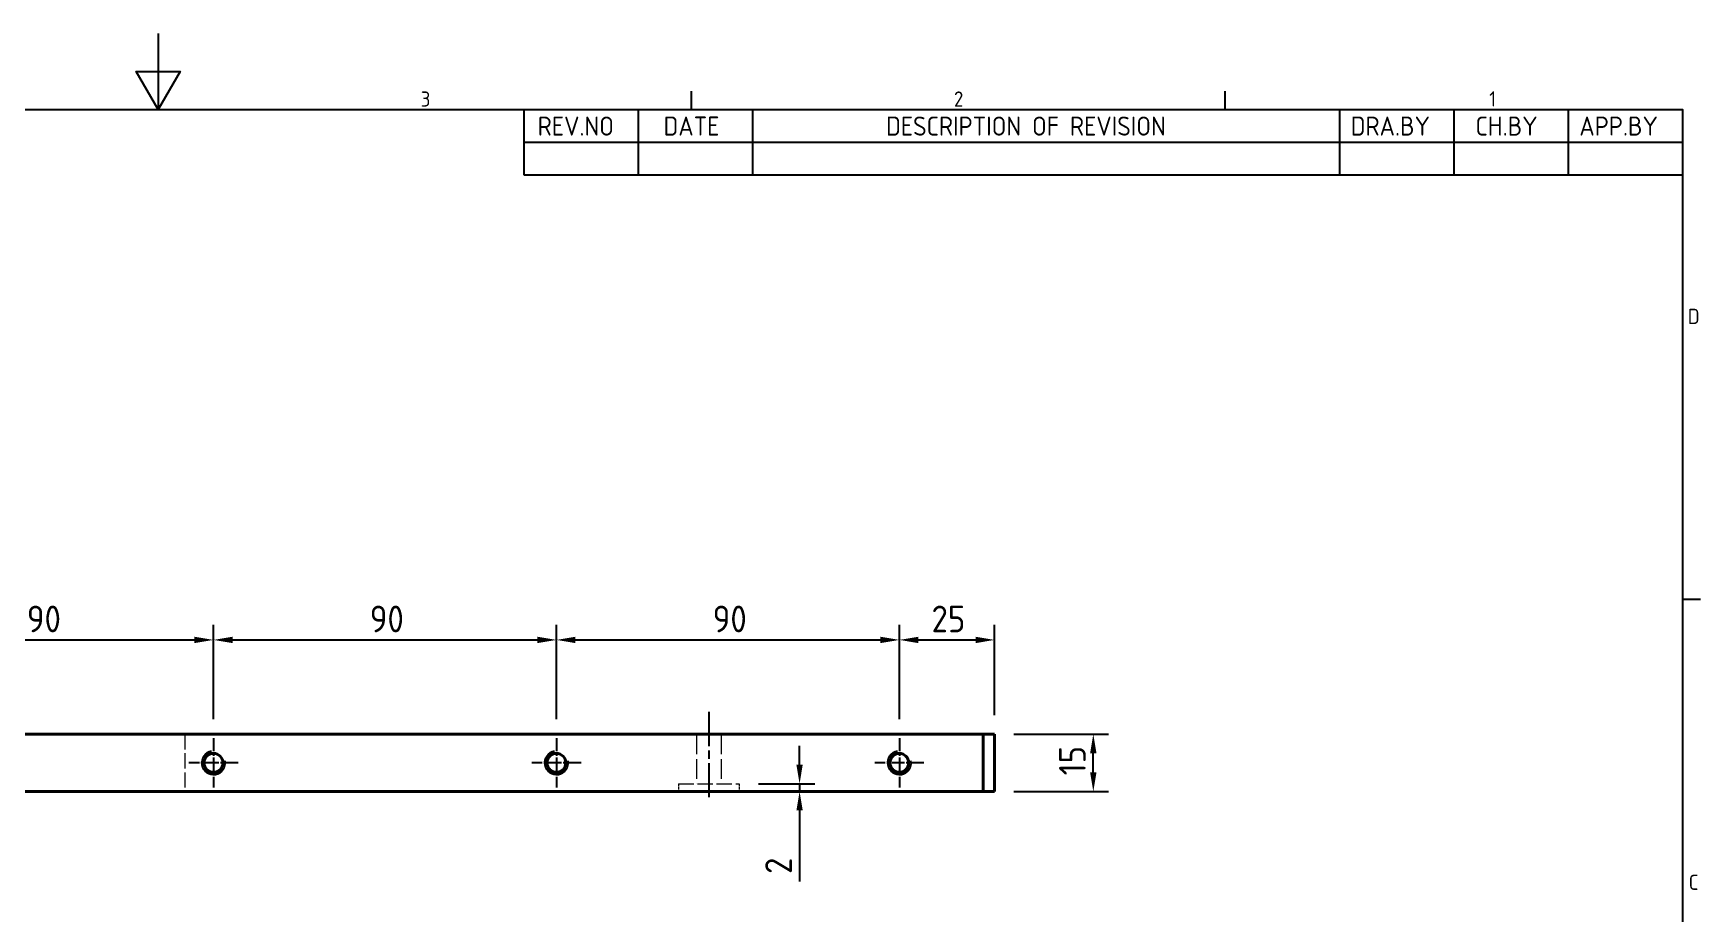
# Model space of a CAD drawing. Header units: millimetres. Extents: x 0 to 840, y 0 to 594.
# Drawn here: x 387.2 to 824.8, y 363 to 594 of the extents above; entities that cross this region are included whole.
import ezdxf

# ---------------------------------------------------------------- set-up
doc = ezdxf.new("R2010")
doc.units = ezdxf.units.MM
doc.header["$LTSCALE"] = 2
doc.linetypes.add('CHAIN', pattern=[0.3543, 0.2362, -0.0295, 0.0591, -0.0295])
doc.linetypes.add('DASHED', pattern=[0.2067, 0.1654, -0.0413])
doc.layers.get('0').update_dxf_attribs({"color": 3, "lineweight": 25})
for name, color, linetype, lineweight in [('가려진 것(ISO)', 2, 'DASHED', 18), ('가시적인 것(ISO)', 3, 'Continuous', 40), ('가시적인 좁은 것(ISO)', 3, 'Continuous', 35), ('경계(ISO)', 7, 'Continuous', 25), ('기호(ISO)', 5, 'Continuous', 25), ('중심 표식(ISO)', 1, 'Continuous', 25), ('중심선(ISO)', 1, 'Continuous', 25), ('치수(ISO)', 2, 'Continuous', 25)]:
    doc.layers.add(name, color=color, linetype=linetype, lineweight=lineweight)
doc.styles.add('ISO ProportionalPSTEK', font='isocp.shx')
doc.styles.add('문자 텍스트_PSTEK_POSCO', font='isocp.shx')
doc.styles.add('치수 텍스트_PSTEK_POSCO', font='isocp.shx')
doc.dimstyles.new('치수_PSTEK_POSCO', dxfattribs={"dimscale": 2, "dimtxt": 3.5, "dimasz": 2.5, "dimexe": 2, "dimexo": 2.5, "dimgap": 1, "dimtad": 1, "dimrnd": 1e-08, "dimdsep": 46, "dimtxsty": '치수 텍스트_PSTEK_POSCO', "dimcen": 0.09, "dimdle": 10, "dimclrd": 7, "dimclre": 7, "dimclrt": 2, "dimadec": 1, "dimazin": 2, "dimtfac": 1, "dimtmove": 0, "dimatfit": 3, "dimfxl": 0, "dimtolj": 1, "dimlwd": -1, "dimlwe": -1, "dimarcsym": 0})

# ---------------------------------------------------------------- blocks, each defined once
blk = doc.blocks.new('경계 Default Border')
at = {"layer": '경계(ISO)'}
for p, q in [((280, 287), (280, 289.4)), ((350, 287), (350, 289.4)), ((410, 222.75), (412.4, 222.75))]:
    blk.add_line(p, q, dxfattribs=at)
at = {"layer": '경계(ISO)', "flags": 128}
for points in [[(210, 297), (210, 287), (207.11, 292), (212.89, 292), (210, 287)], [(10, 10), (10, 287), (410, 287), (410, 10), (10, 10)]]:
    blk.add_lwpolyline(points, dxfattribs=at)
at = {"layer": '경계(ISO)', "color": 2, "char_height": 2, "attachment_point": 7, "style": '문자 텍스트_PSTEK_POSCO'}
for s, insert in [('3', (244.45, 287.38)), ('2', (314.42, 287.38)), ('1', (384.66, 287.4)), ('D', (410.72, 258.86)), ('C', (410.83, 184.61))]:
    blk.add_mtext(s, dxfattribs=dict(at, insert=insert))
blk = doc.blocks.new('리비전 내역')
at = {"layer": '기호(ISO)'}
for p, q in [((258, 287), (410, 287)), ((258, 287), (258, 282.72)), ((273, 287), (273, 282.72)), ((288, 287), (288, 282.72)), ((365, 287), (365, 282.72)), ((380, 287), (380, 282.72)), ((395, 287), (395, 282.72)), ((410, 287), (410, 282.72)), ((258, 282.72), (410, 282.72)), ((258, 282.72), (258, 278.44)), ((273, 282.72), (273, 278.44)), ((288, 282.72), (288, 278.44)), ((365, 282.72), (365, 278.44)), ((380, 282.72), (380, 278.44)), ((395, 282.72), (395, 278.44)), ((410, 282.72), (410, 278.44)), ((258, 278.44), (410, 278.44))]:
    blk.add_line(p, q, dxfattribs=at)
at = {"layer": '기호(ISO)', "color": 2, "char_height": 2.5, "attachment_point": 7, "style": 'ISO ProportionalPSTEK'}
for s, insert in [('REV.NO', (259.79, 283.58)), ('DATE', (276.31, 283.58)), ('DESCRIPTION OF REVISION', (305.51, 283.58)), ('DRA.BY', (366.48, 283.58)), ('CH.BY', (382.86, 283.58)), ('APP.BY', (396.48, 283.58))]:
    blk.add_mtext(s, dxfattribs=dict(at, insert=insert))
blk = doc.blocks.new('*D25')
at = {"layer": 'Defpoints', "color": 0, "transparency": 16777216}
for p in [(434.51, 434.82), (344.51, 409.02), (434.51, 409.02)]:
    blk.add_point(p, dxfattribs=at)
at = {"layer": '치수(ISO)', "color": 7, "transparency": 16777216}
for p, q in [((344.51, 414.02), (344.51, 438.82)), ((434.51, 414.02), (434.51, 438.82)), ((349.51, 434.82), (429.51, 434.82))]:
    blk.add_line(p, q, dxfattribs=at)
for points in [[(349.51, 435.65), (349.51, 433.98), (344.51, 434.82)], [(429.51, 435.65), (429.51, 433.98), (434.51, 434.82)]]:
    blk.add_solid(points, dxfattribs=at)
at = {"layer": '치수(ISO)', "color": 2, "transparency": 16777216, "insert": (385.53, 440.32), "char_height": 7, "attachment_point": 4, "style": '치수 텍스트_PSTEK_POSCO'}
blk.add_mtext('\\A1;90', dxfattribs=at)
blk = doc.blocks.new('*D26')
at = {"layer": 'Defpoints', "color": 0, "transparency": 16777216}
for p in [(524.51, 434.82), (434.51, 409.02), (524.51, 409.02)]:
    blk.add_point(p, dxfattribs=at)
at = {"layer": '치수(ISO)', "color": 7, "transparency": 16777216}
for p, q in [((434.51, 414.02), (434.51, 438.82)), ((524.51, 414.02), (524.51, 438.82)), ((439.51, 434.82), (519.51, 434.82))]:
    blk.add_line(p, q, dxfattribs=at)
for points in [[(439.51, 435.65), (439.51, 433.98), (434.51, 434.82)], [(519.51, 435.65), (519.51, 433.98), (524.51, 434.82)]]:
    blk.add_solid(points, dxfattribs=at)
at = {"layer": '치수(ISO)', "color": 2, "transparency": 16777216, "insert": (475.53, 440.32), "char_height": 7, "attachment_point": 4, "style": '치수 텍스트_PSTEK_POSCO'}
blk.add_mtext('\\A1;90', dxfattribs=at)
blk = doc.blocks.new('*D27')
at = {"layer": 'Defpoints', "color": 0, "transparency": 16777216}
for p in [(614.51, 434.82), (524.51, 409.02), (614.51, 409.02)]:
    blk.add_point(p, dxfattribs=at)
at = {"layer": '치수(ISO)', "color": 7, "transparency": 16777216}
for p, q in [((524.51, 414.02), (524.51, 438.82)), ((614.51, 414.02), (614.51, 438.82)), ((529.51, 434.82), (609.51, 434.82))]:
    blk.add_line(p, q, dxfattribs=at)
for points in [[(529.51, 435.65), (529.51, 433.98), (524.51, 434.82)], [(609.51, 435.65), (609.51, 433.98), (614.51, 434.82)]]:
    blk.add_solid(points, dxfattribs=at)
at = {"layer": '치수(ISO)', "color": 2, "transparency": 16777216, "insert": (565.53, 440.32), "char_height": 7, "attachment_point": 4, "style": '치수 텍스트_PSTEK_POSCO'}
blk.add_mtext('\\A1;90', dxfattribs=at)
blk = doc.blocks.new('*D28')
at = {"layer": 'Defpoints', "color": 0, "transparency": 16777216}
for p in [(639.51, 434.82), (614.51, 409.02), (639.51, 410.06)]:
    blk.add_point(p, dxfattribs=at)
at = {"layer": '치수(ISO)', "color": 7, "transparency": 16777216}
for p, q in [((614.51, 414.02), (614.51, 438.82)), ((639.51, 415.06), (639.51, 438.82)), ((619.51, 434.82), (634.51, 434.82))]:
    blk.add_line(p, q, dxfattribs=at)
for points in [[(619.51, 435.65), (619.51, 433.98), (614.51, 434.82)], [(634.51, 435.65), (634.51, 433.98), (639.51, 434.82)]]:
    blk.add_solid(points, dxfattribs=at)
at = {"layer": '치수(ISO)', "color": 2, "transparency": 16777216, "insert": (622.95, 440.32), "char_height": 7, "attachment_point": 4, "style": '치수 텍스트_PSTEK_POSCO'}
blk.add_mtext('\\A1;25', dxfattribs=at)
blk = doc.blocks.new('*D30')
at = {"layer": 'Defpoints', "color": 0, "transparency": 16777216}
for p in [(639.51, 410.06), (665.41, 410.06), (639.51, 395.06)]:
    blk.add_point(p, dxfattribs=at)
at = {"layer": '치수(ISO)', "color": 7, "transparency": 16777216}
for p, q in [((644.51, 410.06), (669.41, 410.06)), ((665.41, 400.06), (665.41, 405.06)), ((644.51, 395.06), (669.41, 395.06))]:
    blk.add_line(p, q, dxfattribs=at)
for points in [[(664.57, 405.06), (666.24, 405.06), (665.41, 410.06)], [(664.57, 400.06), (666.24, 400.06), (665.41, 395.06)]]:
    blk.add_solid(points, dxfattribs=at)
at = {"layer": '치수(ISO)', "color": 2, "transparency": 16777216, "insert": (659.91, 399.27), "char_height": 7, "attachment_point": 4, "rotation": 90, "style": '치수 텍스트_PSTEK_POSCO'}
blk.add_mtext('\\A1;15', dxfattribs=at)
blk = doc.blocks.new('*D44')
at = {"layer": 'Defpoints', "color": 0, "transparency": 16777216}
for p in [(572.51, 397.06), (572.51, 395.06), (588.32, 395.06)]:
    blk.add_point(p, dxfattribs=at)
at = {"layer": '치수(ISO)', "color": 7, "transparency": 16777216}
for p, q in [((588.32, 402.06), (588.32, 407.06)), ((577.51, 397.06), (592.32, 397.06)), ((577.51, 395.06), (592.32, 395.06)), ((588.32, 397.06), (588.32, 395.06)), ((588.32, 390.06), (588.32, 371.4))]:
    blk.add_line(p, q, dxfattribs=at)
for points in [[(587.49, 402.06), (589.15, 402.06), (588.32, 397.06)], [(587.49, 390.06), (589.15, 390.06), (588.32, 395.06)]]:
    blk.add_solid(points, dxfattribs=at)
at = {"layer": '치수(ISO)', "color": 2, "transparency": 16777216, "insert": (582.82, 373.4), "char_height": 7, "attachment_point": 4, "rotation": 90, "style": '치수 텍스트_PSTEK_POSCO'}
blk.add_mtext('\\A1;2', dxfattribs=at)

msp = doc.modelspace()

# ---------------------------------------------------------------- linework, layer by layer
at = {"layer": '가려진 것(ISO)', "ltscale": 12.094824}
msp.add_line((427.0099, 410.0617), (427.0099, 395.0617), dxfattribs=at)
at = {"layer": '가려진 것(ISO)', "ltscale": 15.72327}
for p, q in [((561.2599, 410.0617), (561.2599, 397.0617)), ((567.7599, 410.0617), (567.7599, 397.0617))]:
    msp.add_line(p, q, dxfattribs=at)
at = {"layer": '가려진 것(ISO)', "ltscale": 12.159042}
msp.add_line((556.5099, 397.0617), (572.5099, 397.0617), dxfattribs=at)
at = {"layer": '가려진 것(ISO)', "ltscale": 1.904597}
for p, q in [((556.5099, 397.0617), (556.5099, 395.0617)), ((572.5099, 397.0617), (572.5099, 395.0617))]:
    msp.add_line(p, q, dxfattribs=at)
at = {"layer": '가시적인 것(ISO)'}
for p, q in [((142.5099, 410.0617), (636.5099, 410.0617)), ((639.5099, 410.0617), (636.5099, 410.0617)), ((636.5099, 410.0617), (636.5099, 395.0617)), ((639.5099, 395.0617), (639.5099, 410.0617)), ((636.5099, 395.0617), (142.5099, 395.0617)), ((636.5099, 395.0617), (639.5099, 395.0617))]:
    msp.add_line(p, q, dxfattribs=at)
for centre in [(434.5099, 402.5617), (524.5099, 402.5617), (614.5099, 402.5617)]:
    msp.add_circle(centre, 2.4585, dxfattribs=at)
at = {"layer": '가시적인 좁은 것(ISO)'}
for centre in [(434.5099, 402.5617), (524.5099, 402.5617), (614.5099, 402.5617)]:
    msp.add_arc(centre, 3, 100, 10, dxfattribs=at)
at = {"layer": '중심 표식(ISO)', "linetype": 'CHAIN', "ltscale": 7.176633}
for p, q in [((434.5099, 409.0202), (434.5099, 396.1032)), ((524.5099, 409.0202), (524.5099, 396.1032)), ((614.5099, 409.0202), (614.5099, 396.1032)), ((440.9684, 402.5617), (428.0514, 402.5617)), ((530.9684, 402.5617), (518.0514, 402.5617)), ((620.9684, 402.5617), (608.0514, 402.5617))]:
    msp.add_line(p, q, dxfattribs=at)
at = {"layer": '중심선(ISO)', "linetype": 'CHAIN', "ltscale": 19.051651}
msp.add_line((564.5099, 415.9537), (564.5099, 393.5617), dxfattribs=at)

# ---------------------------------------------------------------- block references
at = {"xscale": 2, "yscale": 2, "zscale": 2}
msp.add_blockref('경계 Default Border', (0, 0), dxfattribs=at)
at = {"layer": '기호(ISO)', "xscale": 2, "yscale": 2, "zscale": 2}
msp.add_blockref('리비전 내역', (0, 0), dxfattribs=at)

# ---------------------------------------------------------------- dimensions: what is measured, and where the dimension line sits
at = {"layer": '치수(ISO)', "color": 7}
for base, p1, p2, angle, override, picture, middle in [((434.5099, 434.8162), (344.5099, 409.0202), (434.5099, 409.0202), 180, {"dimdec": 2, "dimtp": 0, "dimtm": 0, "dimtdec": 2, "dimtofl": 0, "dimatfit": 1}, '*D25', (389.5299, 434.8162)), ((524.5099, 434.8162), (434.5099, 409.0202), (524.5099, 409.0202), 180, {"dimdec": 2, "dimtp": 0, "dimtm": 0, "dimtdec": 2, "dimtofl": 0, "dimatfit": 1}, '*D26', (479.5299, 434.8162)), ((614.5099, 434.8162), (524.5099, 409.0202), (614.5099, 409.0202), 180, {"dimdec": 2, "dimtp": 0, "dimtm": 0, "dimtdec": 2, "dimtofl": 0, "dimatfit": 1}, '*D27', (569.5299, 434.8162)), ((639.5099, 434.8162), (614.5099, 409.0202), (639.5099, 410.0617), 180, {"dimdec": 2, "dimtp": 0, "dimtm": 0, "dimtdec": 2, "dimtofl": 0, "dimatfit": 1}, '*D28', (627.0299, 434.8162)), ((588.321, 395.0617), (572.5099, 397.0617), (572.5099, 395.0617), 90, {"dimdec": 2, "dimtp": 0, "dimtm": 0, "dimtdec": 2, "dimtofl": 1, "dimatfit": 1}, '*D44', (588.321, 375.0983)), ((665.407, 410.0617), (639.5099, 395.0617), (639.5099, 410.0617), 90, {"dimdec": 2, "dimtp": 0, "dimtm": 0, "dimtdec": 2, "dimtofl": 0, "dimatfit": 1}, '*D30', (665.407, 402.5617))]:
    dim = msp.add_linear_dim(base=base, p1=p1, p2=p2, angle=angle, dimstyle='치수_PSTEK_POSCO', override=override, dxfattribs=at)
    dim.commit()
    dim.dimension.update_dxf_attribs({"geometry": picture, "text_midpoint": middle, "dimtype": 160})

doc.saveas('drawing.dxf')
